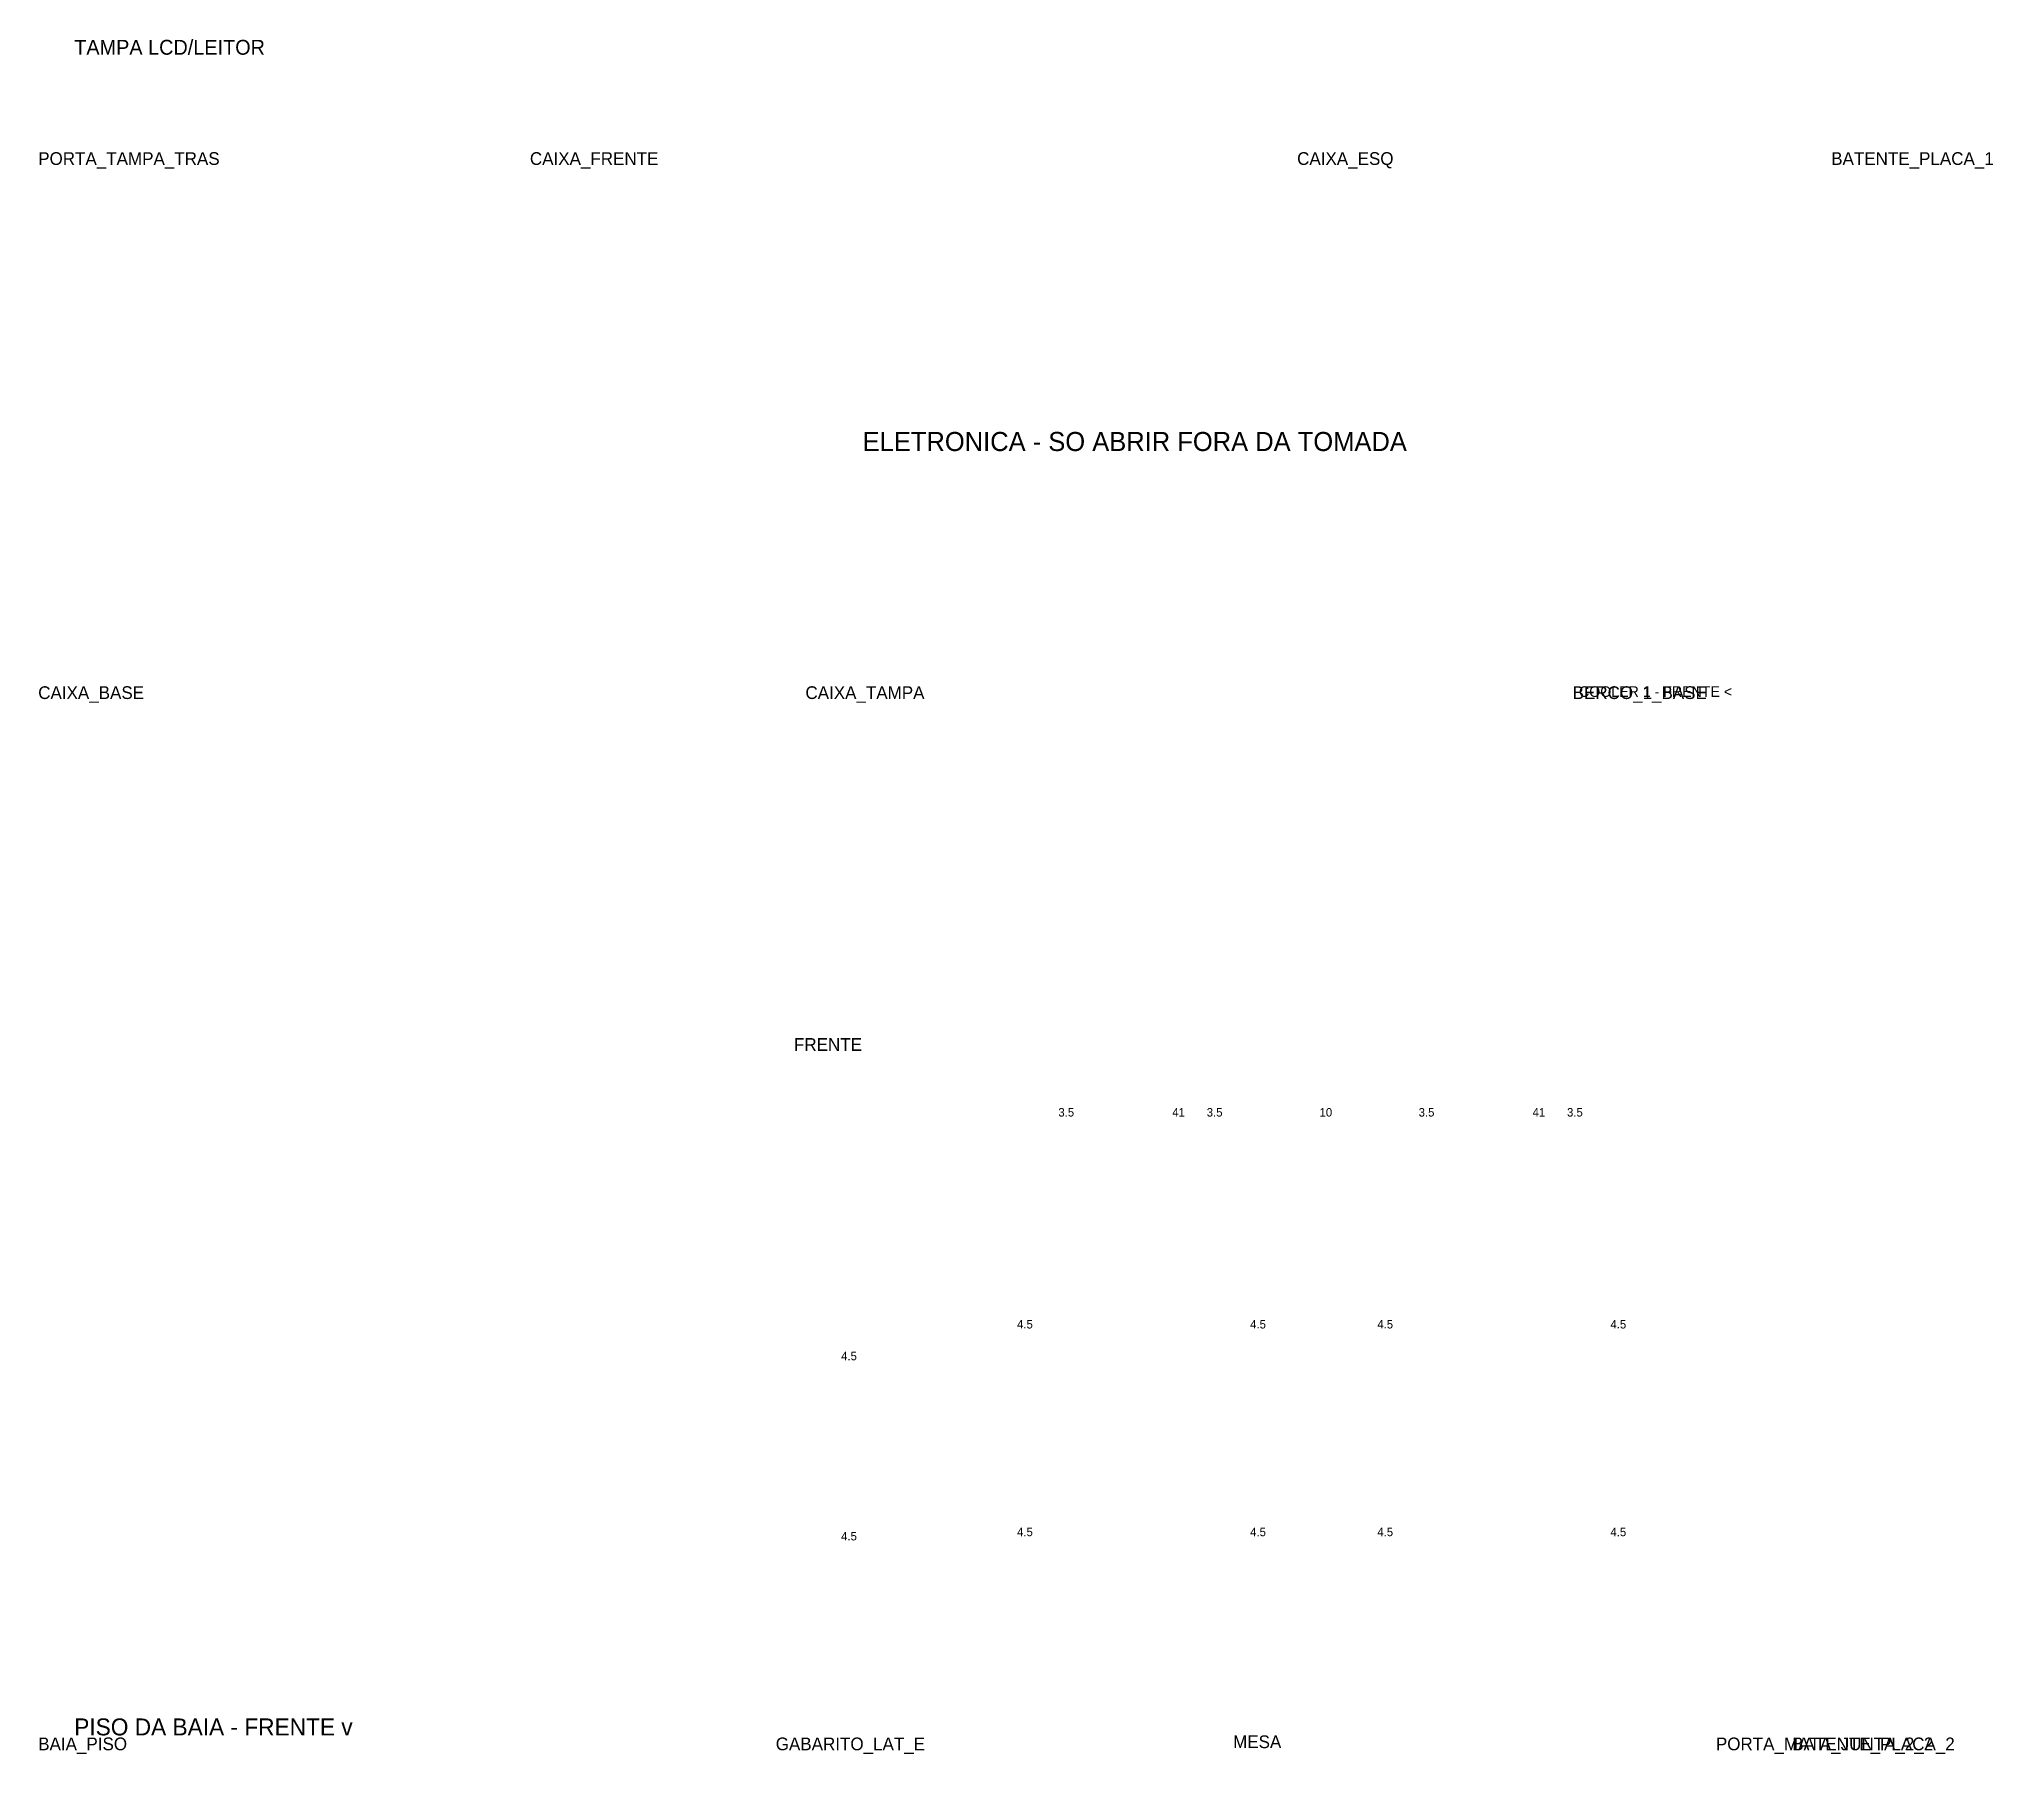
# Model space of a CAD drawing. Header units: millimetres. Extents: x 13 to 935, y 11 to 820.
import ezdxf

# ---------------------------------------------------------------- set-up
doc = ezdxf.new("R2010")
doc.units = ezdxf.units.MM

msp = doc.modelspace()

# ---------------------------------------------------------------- texts
at = {"color": 5}
for s, height, p in [('TAMPA LCD/LEITOR', 7, (30, 813)), ('PORTA_TAMPA_TRAS', 6, (13, 761)), ('CAIXA_FRENTE', 6, (245, 761)), ('CAIXA_ESQ', 6, (607, 761)), ('BATENTE_PLACA_1', 6, (859, 761)), ('ELETRONICA - SO ABRIR FORA DA TOMADA', 9, (402, 626)), ('CAIXA_BASE', 6, (13, 509)), ('CAIXA_TAMPA', 6, (375, 509)), ('BERCO_1_BASE', 6, (737, 509)), ('COOLER 1 - FRENTE <', 5, (740, 510)), ('FRENTE', 6, (369.6, 343)), ('3.5', 4, (494.35, 312)), ('41', 4, (548.1, 312)), ('3.5', 4, (564.35, 312)), ('10', 4, (617.6, 312)), ('3.5', 4, (664.35, 312)), ('41', 4, (718.1, 312)), ('3.5', 4, (734.35, 312)), ('4.5', 4, (474.85, 212)), ('4.5', 4, (584.85, 212)), ('4.5', 4, (644.85, 212)), ('4.5', 4, (754.85, 212)), ('4.5', 4, (391.85, 197)), ('4.5', 4, (391.85, 112)), ('4.5', 4, (474.85, 114)), ('4.5', 4, (584.85, 114)), ('4.5', 4, (644.85, 114)), ('4.5', 4, (754.85, 114)), ('PISO DA BAIA - FRENTE v', 8, (30, 20)), ('BAIA_PISO', 6, (13, 13)), ('GABARITO_LAT_E', 6, (361, 13)), ('MESA', 6, (576.8, 14)), ('PORTA_MATA_JUNTA_2_2', 6, (804.6, 13)), ('BATENTE_PLACA_2', 6, (840.6, 13))]:
    msp.add_text(s, height=height, dxfattribs=at).set_placement(p)

doc.saveas('drawing.dxf')
